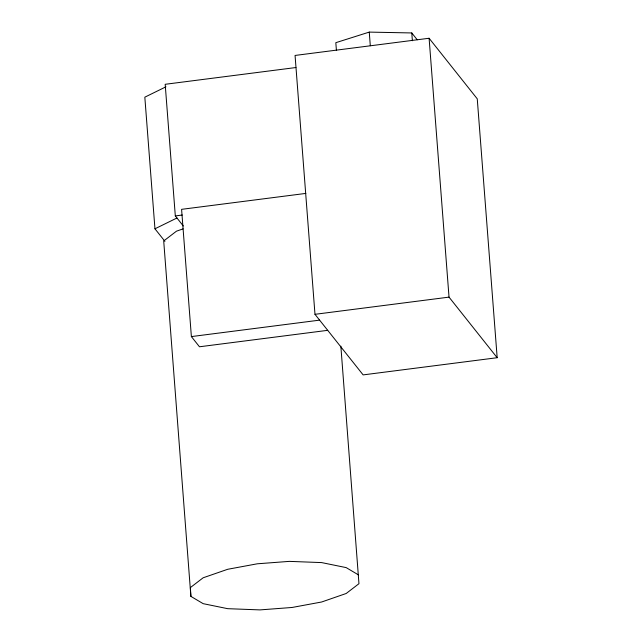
<?xml version="1.0" encoding="UTF-8"?>
<svg xmlns="http://www.w3.org/2000/svg" width="642" height="642" viewBox="0 0 642 642"><rect width="100%" height="100%" fill="white"/><g stroke="black" fill="none" stroke-linecap="round" stroke-linejoin="round"><path stroke-width="0.96" d="M165.957 86.806L144.827 97.175L154.955 228.801L164.93 241.352M154.955 228.801L176.967 217.999M183.09 228.873L176.486 231.168L163.71 240.967L190.891 596.378L203.169 603.665L227.709 608.68L259.978 609.9L292.038 607.476L321.65 601.995L346.19 593.489L358.958 583.69L340.854 346.142M417.236 39.804L411.779 32.951L369.262 32.1L335.822 42.685L336.424 50.485M429.105 38.255L295.063 55.445L314.981 314.315L363.131 374.896L497.173 357.706L477.255 98.836L429.105 38.255L449.031 297.126L497.173 357.706M295.93 67.53L165.187 84.295L175.314 215.921L183.307 225.976M305.841 193.411L181.59 209.34L191.38 336.585L199.477 346.776L327.709 330.333M175.314 215.921L182.248 215.03M314.981 314.315L449.031 297.126M191.38 336.585L319.612 320.141M358.453 574.895L346.182 567.608L321.634 562.593L289.365 561.373L257.314 563.796L227.693 569.285L203.153 577.784L190.385 587.582L190.891 596.378M411.779 32.951L412.381 40.751M369.262 32.1L370.306 45.751"/></g></svg>
